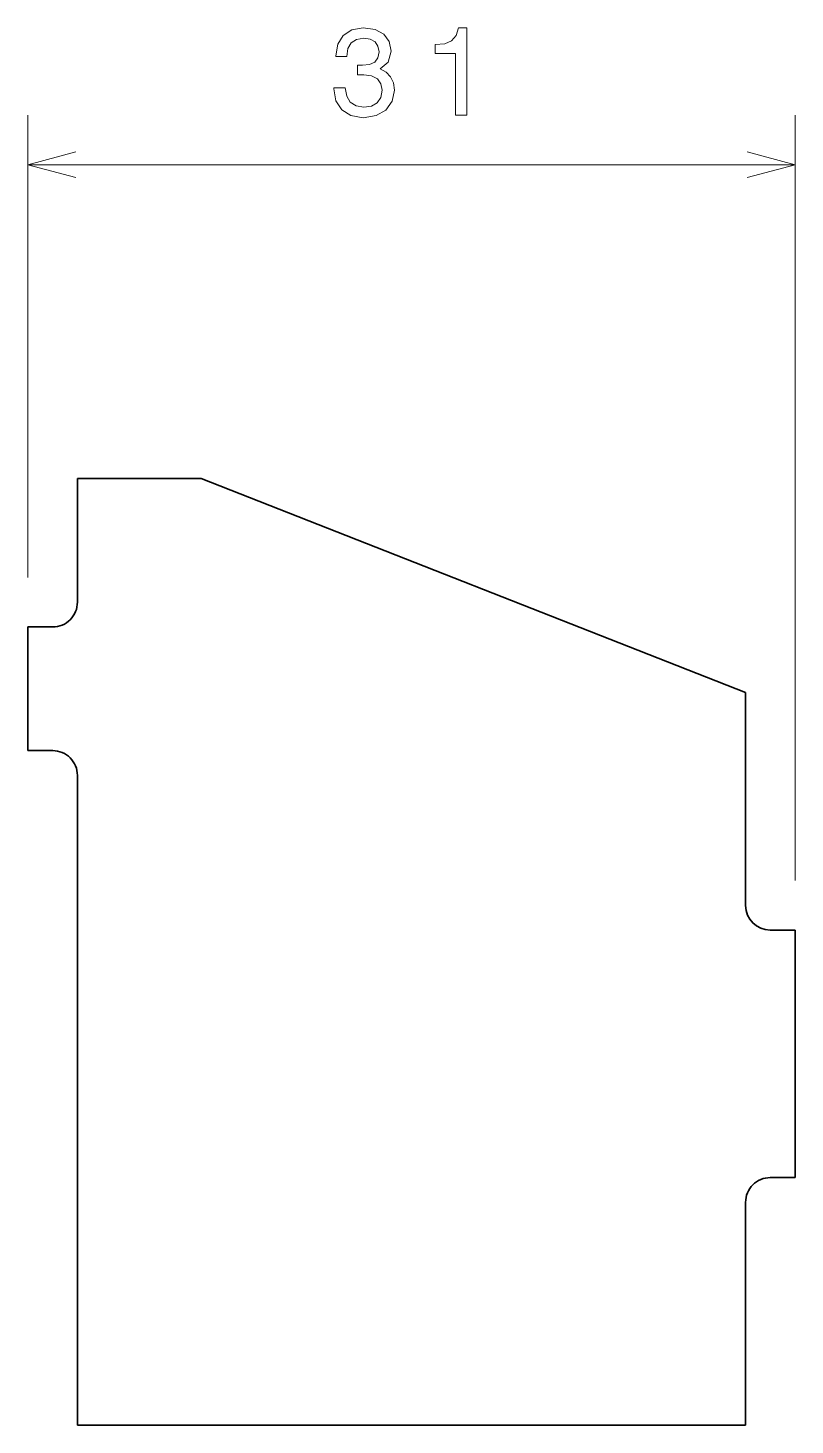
# Model space of a CAD drawing. Extents: x 48.9 to 79.9, y 108.3 to 164.7.
import ezdxf

# ---------------------------------------------------------------- set-up
doc = ezdxf.new("R2010")
doc.units = 0

msp = doc.modelspace()

# ---------------------------------------------------------------- linework, layer by layer
at = {"color": 7, "lineweight": 13, "ltscale": 0.466984}
msp.add_line((48.934418, 142.522705), (48.934418, 161.202072), dxfattribs=at)
at = {"color": 7, "lineweight": 13}
for p, q in [((79.934418, 130.27095), (79.934418, 161.202072)), ((48.934418, 159.202072), (79.934418, 159.202072))]:
    msp.add_line(p, q, dxfattribs=at)
at = {"color": 7, "lineweight": 35, "ltscale": 0.125}
for p, q in [((50.934418, 146.522705), (55.934418, 146.522705)), ((50.934418, 141.522705), (50.934418, 146.522705)), ((48.934418, 140.522705), (48.934418, 135.522705))]:
    msp.add_line(p, q, dxfattribs=at)
at = {"color": 7, "lineweight": 35}
for p, q in [((55.934418, 146.522705), (77.934418, 137.871979)), ((50.934418, 108.27095), (50.934418, 133.371979)), ((77.934418, 108.27095), (50.934418, 108.27095))]:
    msp.add_line(p, q, dxfattribs=at)
at = {"color": 7, "lineweight": 35, "ltscale": 0.025}
for p, q in [((48.934418, 140.522705), (49.934418, 140.522705)), ((49.934418, 135.522705), (48.934418, 135.522705)), ((78.934418, 128.27095), (79.934418, 128.27095)), ((79.934418, 118.27095), (78.934418, 118.27095))]:
    msp.add_line(p, q, dxfattribs=at)
at = {"color": 7, "lineweight": 35, "ltscale": 0.215026}
msp.add_line((77.934418, 137.871979), (77.934418, 129.27095), dxfattribs=at)
at = {"color": 7, "lineweight": 35, "ltscale": 0.028768}
msp.add_line((50.934418, 133.371979), (50.934418, 134.522705), dxfattribs=at)
at = {"color": 7, "lineweight": 35, "ltscale": 0.25}
msp.add_line((79.934418, 128.27095), (79.934418, 118.27095), dxfattribs=at)
at = {"color": 7, "lineweight": 35, "ltscale": 0.225}
msp.add_line((77.934418, 117.27095), (77.934418, 108.27095), dxfattribs=at)
at = {"color": 7, "lineweight": 13}
for points in [[(61.295513, 162.301498), (61.295513, 162.26619), (61.376205, 161.782043), (61.613235, 161.41893), (61.986435, 161.186935), (62.480671, 161.101212), (63.005165, 161.186935), (63.398537, 161.408844), (63.650703, 161.761871), (63.741478, 162.215759), (63.701134, 162.513306), (63.590179, 162.755386), (63.408627, 162.941986), (63.16655, 163.078156), (63.494362, 163.350494), (63.610355, 163.78421), (63.534706, 164.177582), (63.317848, 164.475128), (62.964821, 164.661728), (62.480671, 164.727295), (62.026779, 164.646591), (61.678799, 164.424698), (61.451851, 164.071671), (61.376205, 163.602646), (61.376205, 163.567352), (61.82505, 163.567352), (61.865398, 163.890106), (61.996521, 164.122101), (62.208336, 164.263306), (62.50589, 164.313736), (62.768135, 164.273392), (62.959778, 164.167496), (63.075775, 163.996017), (63.121162, 163.764038), (63.075775, 163.516907), (62.954735, 163.350494), (62.74292, 163.249619), (62.455456, 163.21936), (62.25877, 163.224411), (62.25877, 162.825989), (62.50589, 162.836075), (62.823612, 162.790695), (63.060642, 162.669647), (63.201851, 162.472961), (63.252285, 162.215759), (63.196808, 161.923248), (63.050556, 161.70639), (62.818565, 161.570221), (62.510933, 161.524841), (62.193207, 161.575272), (61.96122, 161.726563), (61.814964, 161.968643), (61.759491, 162.301498)], [(66.211655, 161.202072), (66.670586, 161.202072), (66.670586, 164.727295), (66.327644, 164.727295), (66.23687, 164.419647), (66.055313, 164.212875), (65.777931, 164.091843), (65.394653, 164.051498), (65.394653, 163.69342), (66.211655, 163.69342)]]:
    msp.add_lwpolyline(points, close=True, dxfattribs=at)
for points in [[(50.866268, 159.719711), (48.934418, 159.202072), (50.866268, 158.684433)], [(78.002563, 158.684433), (79.934418, 159.202072), (78.002563, 159.719711)]]:
    msp.add_lwpolyline(points, dxfattribs=at)
at = {"color": 7, "lineweight": 35}
for centre, start, end in [((49.934418, 141.522705), 269.999997, 360), ((49.934418, 134.522705), 0, 90.000003), ((78.934418, 129.27095), 180.000005, 269.999997), ((78.934418, 117.27095), 90.000003, 180.000005)]:
    msp.add_arc(centre, 1, start, end, dxfattribs=at)

doc.saveas('drawing.dxf')
